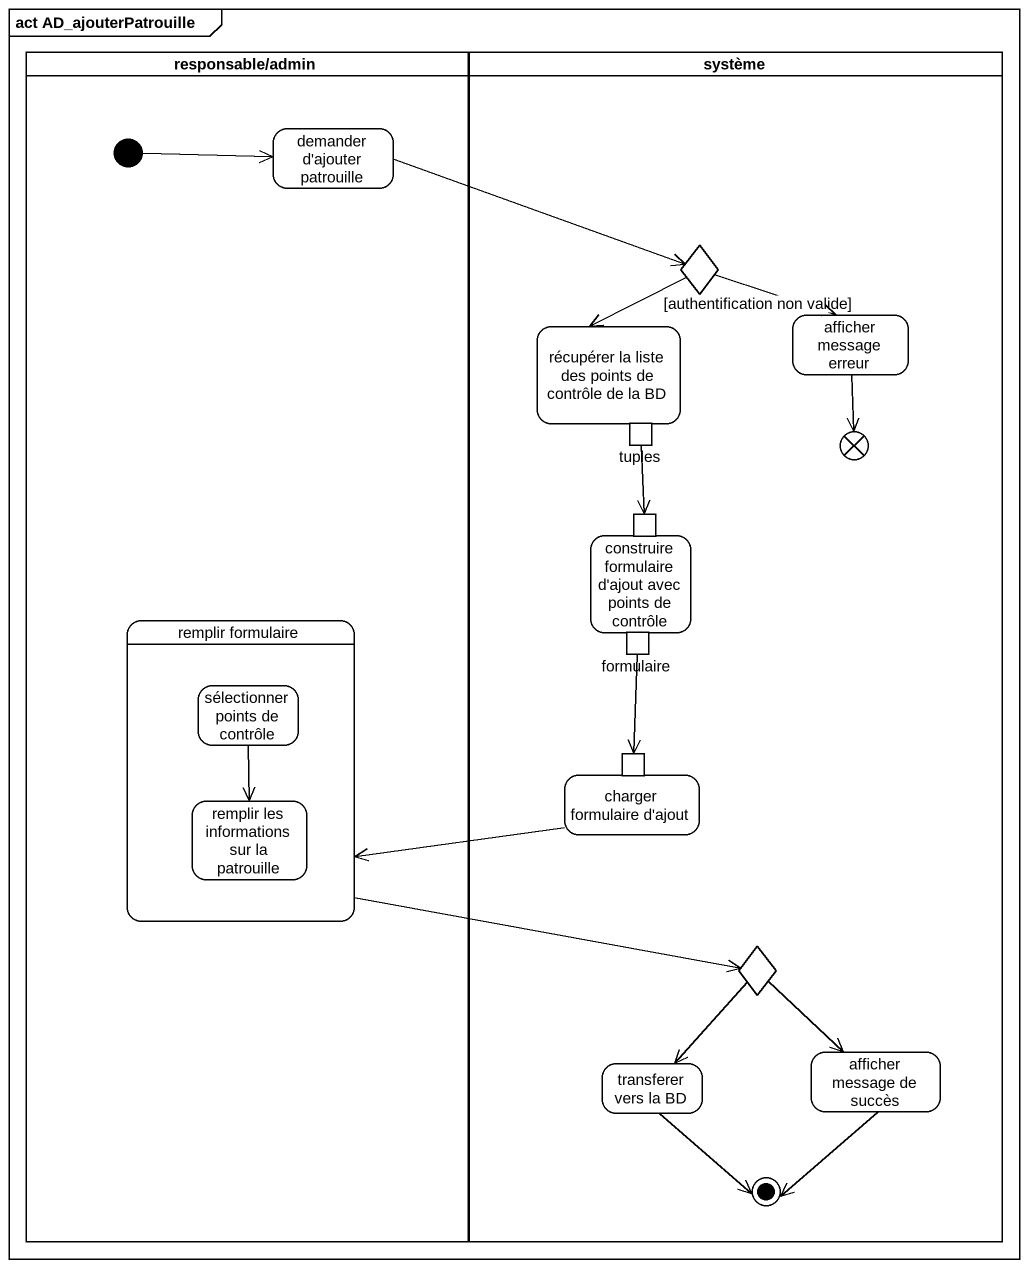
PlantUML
@startuml
mainframe act AD_ajouterPatrouille
hide empty description
state "responsable/admin" as responsable_admin <<partition>> #FFFFFF {
  state "demander d'ajouter patrouille" as demander_d_ajouter #FFFFFF
  state "remplir formulaire" as remplir_formulaire #FFFFFF {
    state "sélectionner points de contrôle" as sélectionner_points_de #FFFFFF
    state "remplir les informations sur la patrouille" as remplir_les_informations #FFFFFF
  }
  [*] -right-> demander_d_ajouter
}
state système <<partition>> #FFFFFF {
  state choice1 <<choice>> #FFFFFF
  state "afficher message erreur" as afficher_message_erreur #FFFFFF
  state "récupérer la liste des points de contrôle de la BD" as récupérer_la_liste_des #FFFFFF {
    state tuples <<outputPin>> #FFFFFF
  }
  state flowfinal1 <<end>> #FFFFFF
  state "construire formulaire d'ajout avec points de contrôle" as construire_formulaire_d #FFFFFF {
    state pin1 <<inputPin>> #FFFFFF
    state formulaire <<outputPin>> #FFFFFF
  }
  state "charger formulaire d'ajout" as charger_formulaire_d_ajout #FFFFFF {
    state pin2 <<inputPin>> #FFFFFF
  }
  state choice2 <<choice>> #FFFFFF
  state "transferer vers la BD" as transferer_vers_la_BD #FFFFFF
  state "afficher message de succès" as afficher_message_de_succès #FFFFFF
  transferer_vers_la_BD --> [*]
  afficher_message_de_succès --> [*]
}
demander_d_ajouter -right-> choice1
choice1 -right-> afficher_message_erreur : [authentification non valide]
choice1 --> récupérer_la_liste_des
afficher_message_erreur --> flowfinal1
tuples --> pin1
remplir_formulaire -right-> choice2
formulaire --> pin2
sélectionner_points_de --> remplir_les_informations
charger_formulaire_d_ajout -left-> remplir_formulaire
choice2 --> transferer_vers_la_BD
choice2 --> afficher_message_de_succès
@enduml
